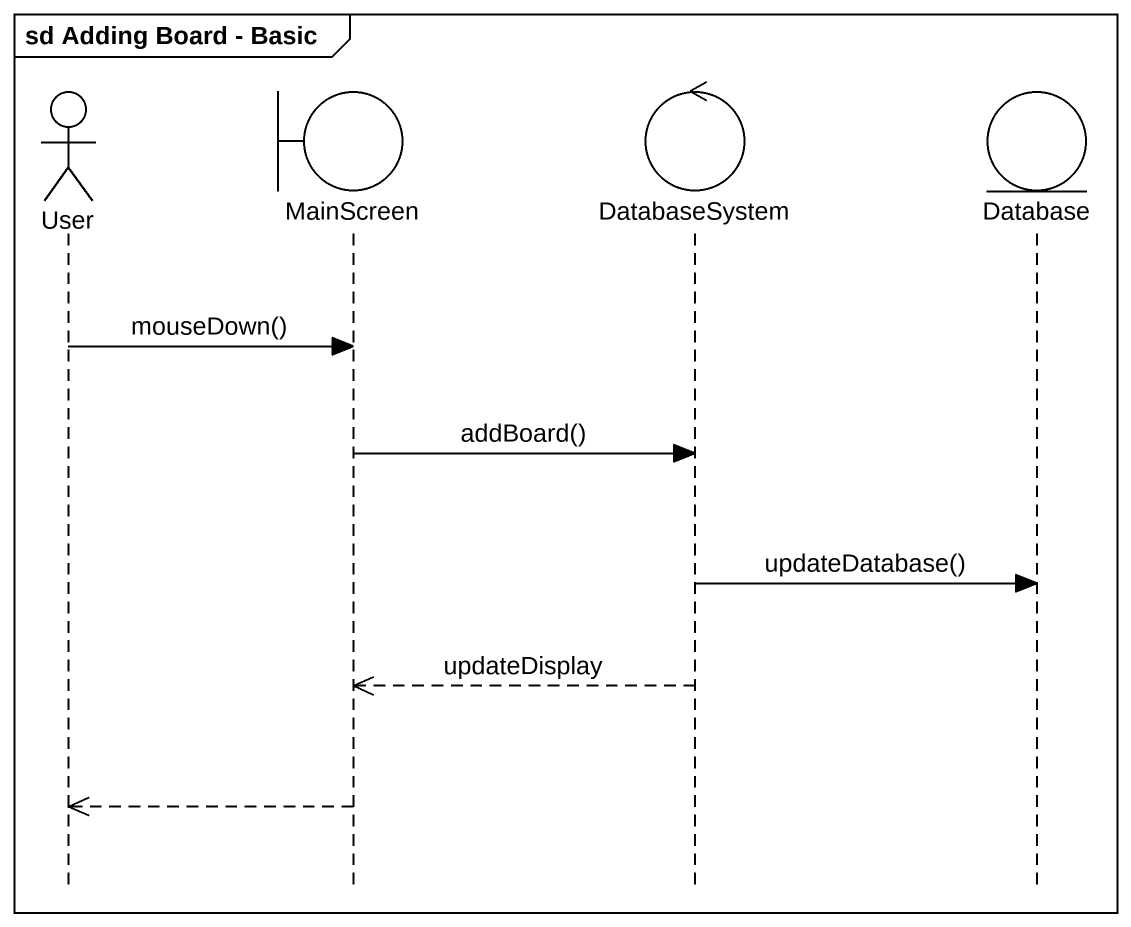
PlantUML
@startuml
mainframe sd Adding Board - Basic
hide footbox
actor User
boundary MainScreen
control DatabaseSystem
entity "Database" as Database_

User -> MainScreen : mouseDown()
MainScreen -> DatabaseSystem : addBoard()
DatabaseSystem -> Database_ : updateDatabase()
DatabaseSystem -->> MainScreen : updateDisplay
MainScreen -->> User
@enduml
